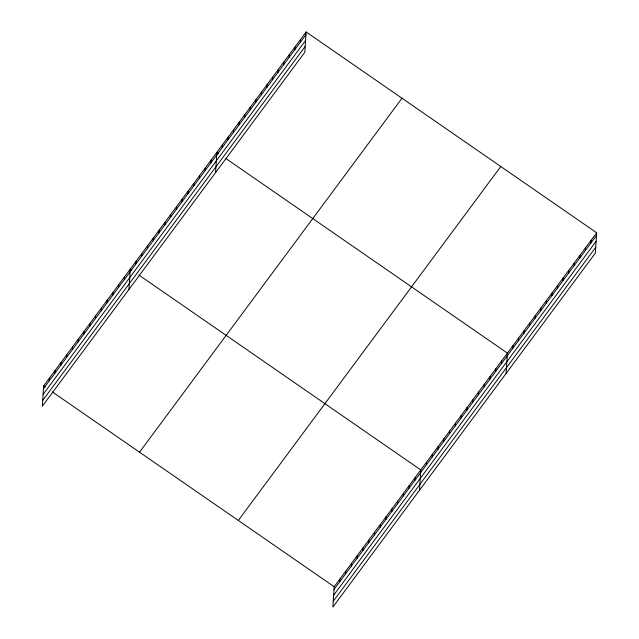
<?xml version="1.0" encoding="UTF-8"?>
<svg xmlns="http://www.w3.org/2000/svg" width="639" height="639" viewBox="0 0 639 639"><rect width="100%" height="100%" fill="white"/><g stroke="black" fill="none" stroke-linecap="round" stroke-linejoin="round"><path stroke-width="0.96" d="M306.129 31.95L43.652 385.9L42.342 406.212L304.819 52.262L306.129 31.95L596.658 232.788L595.348 253.1L332.871 607.05L334.181 586.738L596.658 232.788M49.251 380.836L49.427 378.112M55.026 373.048L55.202 370.324M60.801 365.26L60.977 362.537M66.576 357.473L66.752 354.749M72.351 349.685L72.526 346.961M78.126 341.897L78.301 339.173M83.901 334.109L84.076 331.385M89.676 326.329L89.851 323.606M95.443 318.541L95.626 315.818M101.218 310.754L101.393 308.03M106.993 302.966L107.168 300.242M112.768 295.178L112.943 292.454M118.542 287.39L118.718 284.667M124.317 279.602L124.493 276.879M128.958 289.411L130.268 269.091L131.866 270.201M135.867 264.035L136.043 261.311M141.642 256.247L141.818 253.523M147.417 248.459L147.593 245.735M153.192 240.671L153.368 237.948M158.967 232.884L159.143 230.16M164.742 225.096L164.918 222.372M170.517 217.308L170.693 214.584M176.292 209.52L176.468 206.796M182.067 201.74L182.243 199.017M187.842 193.952L188.018 191.229M193.617 186.165L193.793 183.441M199.392 178.377L199.568 175.653M205.167 170.589L205.343 167.865M210.934 162.801L211.118 160.077M215.575 172.602L216.885 152.29L218.49 153.4M222.292 147.497L222.468 144.773M227.867 139.973L228.043 137.249M233.443 132.449L233.618 129.725M239.026 124.932L239.202 122.209M244.601 117.408L244.777 114.685M250.176 109.884L250.352 107.16M255.76 102.368L255.935 99.644M261.335 94.844L261.511 92.12M266.91 87.327L267.086 84.596M272.486 79.803L272.669 77.079M278.069 72.279L278.245 69.555M283.644 64.763L283.82 62.039M289.219 57.238L289.395 54.515M294.803 49.714L294.978 46.99M300.378 42.198L300.554 39.474M339.78 581.674L339.956 578.95M345.555 573.886L345.731 571.162M351.33 566.098L351.506 563.374M357.105 558.31L357.281 555.587M362.88 550.53L363.056 547.799M368.655 542.743L368.831 540.019M374.43 534.955L374.606 532.231M380.205 527.167L380.381 524.443M385.98 519.379L386.156 516.655M391.755 511.591L391.931 508.868M397.53 503.804L397.706 501.08M403.297 496.016L403.481 493.292M409.072 488.236L409.248 485.504M414.847 480.448L415.023 477.724M419.488 490.249L420.797 469.937L139.062 275.169M426.397 464.873L426.572 462.149M432.172 457.085L432.347 454.361M437.947 449.297L438.122 446.573M443.722 441.509L443.897 438.785M449.497 433.721L449.672 430.998M455.272 425.941L455.447 423.21M461.046 418.154L461.222 415.43M466.821 410.366L466.997 407.642M472.596 402.578L472.772 399.854M478.371 394.79L478.547 392.066M484.146 387.002L484.322 384.279M489.921 379.215L490.097 376.491M495.696 371.427L495.872 368.703M501.471 363.647L501.647 360.915M506.104 373.448L507.422 353.135L225.679 158.368M512.821 348.335L512.997 345.611M518.397 340.811L518.572 338.087M523.972 333.294L524.156 330.571M529.555 325.77L529.731 323.046M535.131 318.246L535.306 315.522M540.706 310.73L540.882 308.006M546.289 303.206L546.465 300.482M551.864 295.689L552.04 292.958M557.44 288.165L557.615 285.441M563.023 280.641L563.199 277.917M568.598 273.125L568.774 270.401M574.173 265.6L574.349 262.877M579.757 258.076L579.932 255.352M585.332 250.56L585.508 247.836M590.907 243.036L591.083 240.312M43.476 388.624L305.953 34.674M43.101 394.423L305.578 40.481M42.717 400.405L305.194 46.455M139.526 452.172L402.003 98.23M238.307 520.458L500.784 166.515M334.005 589.462L596.483 235.511M333.63 595.268L596.107 241.318M333.246 601.243L595.724 247.301M43.652 385.9L45.249 387.002M52.438 391.971L334.181 586.738"/></g></svg>
